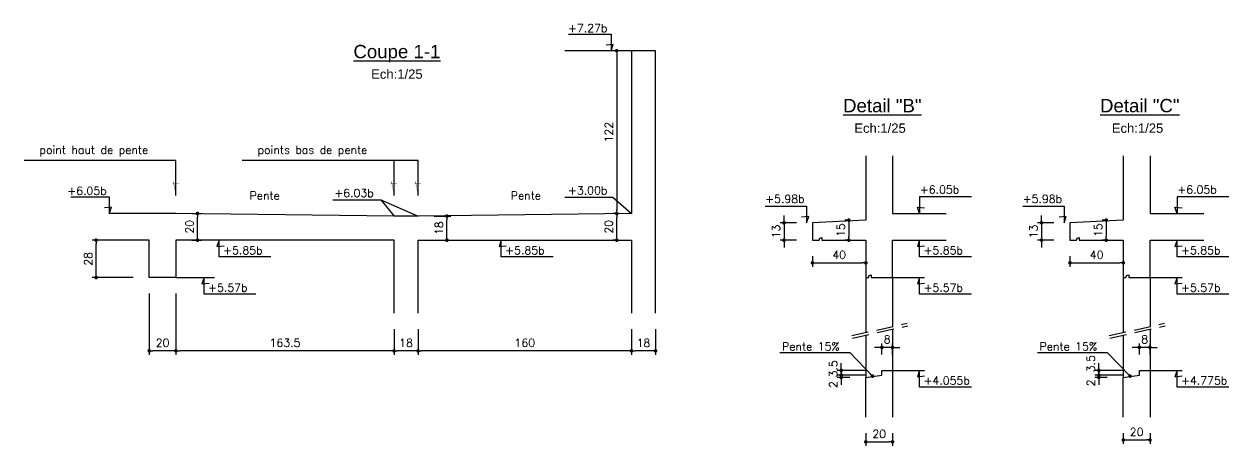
# Model space of a CAD drawing. Header units: centimetres. Extents: x -10131 to -1126, y -3702 to 2404.
# Drawn here: x -2820 to -1917, y -512 to -196 of the extents above; entities that cross this region are included whole.
import ezdxf
from ezdxf.enums import TextEntityAlignment as Align

# ---------------------------------------------------------------- set-up
doc = ezdxf.new("R2010")
doc.units = ezdxf.units.CM
doc.header["$MEASUREMENT"] = 0
doc.linetypes.add('CACHEX2', pattern=[19.05, 12.7, -6.35])
for name, color, linetype in [('0101_COTATIONS', 11, 'Continuous'), ('0101_HOZ_BET_VU', 60, 'Continuous'), ('0101_POCHAGE_NUANCE', 8, 'Continuous'), ('0101_TXT', 102, 'Continuous'), ('0101_VER_VOILES_POTEAUX', 6, 'Continuous')]:
    doc.layers.add(name, color=color, linetype=linetype)
doc.styles.add('COTATION', font='romans.shx')
doc.styles.add('Cotations', font='simplex.shx')
doc.styles.add('SWIS', font='swissl.ttf', dxfattribs={"width": 0.9999})
doc.dimstyles.new('GOC-COUPE-25', dxfattribs={"dimscale": 60, "dimtxt": 0.1, "dimasz": 0.045, "dimexe": 0.05, "dimexo": 0.2, "dimgap": 0.05, "dimtad": 1, "dimdec": 1, "dimrnd": 0.5, "dimdsep": 46, "dimtxsty": 'COTATION', "dimblk1": 'DOT', "dimblk2": 'DOT', "dimsah": 1, "dimcen": 0, "dimdle": 150, "dimclrd": 256, "dimclre": 256, "dimclrt": 7, "dimaunit": 2, "dimadec": 0, "dimazin": 0, "dimtfac": 1, "dimtdec": 1, "dimtix": 1, "dimtmove": 2, "dimatfit": 3, "dimldrblk": 'DOT', "dimfxl": 0, "dimtvp": 1, "dimtolj": 1, "dimtzin": 0, "dimarcsym": 0})
doc.dimstyles.new('GOC-PLAN-50', dxfattribs={"dimscale": 100, "dimtxt": 0.11, "dimasz": 0.06, "dimexe": 0.1, "dimexo": 0.1, "dimgap": 0.05, "dimtad": 3, "dimdec": 1, "dimrnd": 0.5, "dimzin": 9, "dimdsep": 46, "dimtxsty": 'COTATION', "dimblk1": 'DOT', "dimblk2": 'DOT', "dimsah": 1, "dimcen": 0.09, "dimclrt": 7, "dimadec": 1, "dimazin": 0, "dimtfac": 1, "dimtdec": 1, "dimtix": 1, "dimtmove": 1, "dimatfit": 3, "dimldrblk": 'DOT', "dimfxl": 0, "dimtolj": 1, "dimtzin": 0, "dimarcsym": 0})

# ---------------------------------------------------------------- blocks, each defined once
blk = doc.blocks.new('_Dot')
at = {"color": 0, "lineweight": -2}
blk.add_line((-0.5, 0), (-1, 0), dxfattribs=at)
at = {"color": 0, "const_width": 0.5}
blk.add_lwpolyline([(-0.25, 0, 1), (0.25, 0, 1)], format="xyb", close=True, dxfattribs=at)
blk = doc.blocks.new('*D265')
at = {"layer": '0101_COTATIONS', "lineweight": -2}
for p, q in [((-2364.66, -424.63), (-2364.66, -443.97)), ((-2346.66, -424.63), (-2346.66, -443.97)), ((-2349.36, -440.97), (-2361.96, -440.97))]:
    blk.add_line(p, q, dxfattribs=at)
at = {"layer": 'Defpoints', "color": 0}
for p in [(-2364.66, -412.63), (-2346.66, -412.63), (-2364.66, -440.97)]:
    blk.add_point(p, dxfattribs=at)
at = {"layer": '0101_COTATIONS', "lineweight": -2, "xscale": 2.7, "yscale": 2.7, "zscale": 2.7, "rotation": 180}
blk.add_blockref('_Dot', (-2364.66, -440.97), dxfattribs=at)
at = {"layer": '0101_COTATIONS', "lineweight": -2, "xscale": 2.7, "yscale": 2.7, "zscale": 2.7}
blk.add_blockref('_Dot', (-2346.66, -440.97), dxfattribs=at)
at = {"layer": '0101_COTATIONS', "color": 7, "insert": (-2355.66, -434.97), "char_height": 6, "attachment_point": 5, "style": 'COTATION'}
blk.add_mtext('\\A1;18', dxfattribs=at)
blk = doc.blocks.new('*D266')
at = {"layer": '0101_COTATIONS', "lineweight": -2}
for p, q in [((-2524.66, -424.63), (-2524.66, -443.97)), ((-2364.66, -424.63), (-2364.66, -443.97)), ((-2367.36, -440.97), (-2521.96, -440.97))]:
    blk.add_line(p, q, dxfattribs=at)
at = {"layer": 'Defpoints', "color": 0}
for p in [(-2524.66, -412.63), (-2364.66, -412.63), (-2524.66, -440.97)]:
    blk.add_point(p, dxfattribs=at)
at = {"layer": '0101_COTATIONS', "lineweight": -2, "xscale": 2.7, "yscale": 2.7, "zscale": 2.7, "rotation": 180}
blk.add_blockref('_Dot', (-2524.66, -440.97), dxfattribs=at)
at = {"layer": '0101_COTATIONS', "lineweight": -2, "xscale": 2.7, "yscale": 2.7, "zscale": 2.7}
blk.add_blockref('_Dot', (-2364.66, -440.97), dxfattribs=at)
at = {"layer": '0101_COTATIONS', "color": 7, "insert": (-2444.66, -434.97), "char_height": 6, "attachment_point": 5, "style": 'COTATION'}
blk.add_mtext('\\A1;160', dxfattribs=at)
blk = doc.blocks.new('*D267')
at = {"layer": '0101_COTATIONS', "lineweight": -2}
for p, q in [((-2542.66, -424.63), (-2542.66, -443.97)), ((-2524.66, -424.63), (-2524.66, -443.97)), ((-2527.36, -440.97), (-2539.96, -440.97))]:
    blk.add_line(p, q, dxfattribs=at)
at = {"layer": 'Defpoints', "color": 0}
for p in [(-2542.66, -412.63), (-2524.66, -412.63), (-2542.66, -440.97)]:
    blk.add_point(p, dxfattribs=at)
at = {"layer": '0101_COTATIONS', "lineweight": -2, "xscale": 2.7, "yscale": 2.7, "zscale": 2.7, "rotation": 180}
blk.add_blockref('_Dot', (-2542.66, -440.97), dxfattribs=at)
at = {"layer": '0101_COTATIONS', "lineweight": -2, "xscale": 2.7, "yscale": 2.7, "zscale": 2.7}
blk.add_blockref('_Dot', (-2524.66, -440.97), dxfattribs=at)
at = {"layer": '0101_COTATIONS', "color": 7, "insert": (-2533.66, -434.97), "char_height": 6, "attachment_point": 5, "style": 'COTATION'}
blk.add_mtext('\\A1;18', dxfattribs=at)
blk = doc.blocks.new('*D268')
at = {"layer": '0101_COTATIONS', "lineweight": -2}
for p, q in [((-2706.16, -397.98), (-2706.16, -443.97)), ((-2542.66, -424.63), (-2542.66, -443.97)), ((-2545.36, -440.97), (-2703.46, -440.97))]:
    blk.add_line(p, q, dxfattribs=at)
at = {"layer": 'Defpoints', "color": 0}
for p in [(-2706.16, -385.98), (-2542.66, -412.63), (-2706.16, -440.97)]:
    blk.add_point(p, dxfattribs=at)
at = {"layer": '0101_COTATIONS', "lineweight": -2, "xscale": 2.7, "yscale": 2.7, "zscale": 2.7, "rotation": 180}
blk.add_blockref('_Dot', (-2706.16, -440.97), dxfattribs=at)
at = {"layer": '0101_COTATIONS', "lineweight": -2, "xscale": 2.7, "yscale": 2.7, "zscale": 2.7}
blk.add_blockref('_Dot', (-2542.66, -440.97), dxfattribs=at)
at = {"layer": '0101_COTATIONS', "color": 7, "insert": (-2624.41, -434.97), "char_height": 6, "attachment_point": 5, "style": 'COTATION'}
blk.add_mtext('\\A1;163.5', dxfattribs=at)
blk = doc.blocks.new('*D269')
at = {"layer": '0101_COTATIONS', "lineweight": -2}
for p, q in [((-2726.16, -397.98), (-2726.16, -443.97)), ((-2706.16, -397.98), (-2706.16, -443.97)), ((-2708.86, -440.97), (-2723.46, -440.97))]:
    blk.add_line(p, q, dxfattribs=at)
at = {"layer": 'Defpoints', "color": 0}
for p in [(-2726.16, -385.98), (-2706.16, -385.98), (-2726.16, -440.97)]:
    blk.add_point(p, dxfattribs=at)
at = {"layer": '0101_COTATIONS', "lineweight": -2, "xscale": 2.7, "yscale": 2.7, "zscale": 2.7, "rotation": 180}
blk.add_blockref('_Dot', (-2726.16, -440.97), dxfattribs=at)
at = {"layer": '0101_COTATIONS', "lineweight": -2, "xscale": 2.7, "yscale": 2.7, "zscale": 2.7}
blk.add_blockref('_Dot', (-2706.16, -440.97), dxfattribs=at)
at = {"layer": '0101_COTATIONS', "color": 7, "insert": (-2716.16, -434.97), "char_height": 6, "attachment_point": 5, "style": 'COTATION'}
blk.add_mtext('\\A1;20', dxfattribs=at)
blk = doc.blocks.new('*D270')
at = {"layer": '0101_COTATIONS', "lineweight": -2}
for p, q in [((-2512.66, -339.98), (-2499.98, -339.98)), ((-2502.98, -355.28), (-2502.98, -342.68)), ((-2512.66, -357.98), (-2499.98, -357.98))]:
    blk.add_line(p, q, dxfattribs=at)
at = {"layer": 'Defpoints', "color": 0}
for p in [(-2524.66, -339.98), (-2502.98, -339.98), (-2524.66, -357.98)]:
    blk.add_point(p, dxfattribs=at)
at = {"layer": '0101_COTATIONS', "lineweight": -2, "xscale": 2.7, "yscale": 2.7, "zscale": 2.7}
for p, rotation in [((-2502.98, -339.98), 90), ((-2502.98, -357.98), 270)]:
    blk.add_blockref('_Dot', p, dxfattribs=dict(at, rotation=rotation))
at = {"layer": '0101_COTATIONS', "color": 7, "insert": (-2508.98, -348.98), "char_height": 6, "attachment_point": 5, "rotation": 90, "style": 'COTATION'}
blk.add_mtext('\\A1;18', dxfattribs=at)
blk = doc.blocks.new('*D271')
at = {"layer": '0101_COTATIONS', "lineweight": -2}
for p, q in [((-2376.66, -337.98), (-2378.75, -337.98)), ((-2375.75, -355.28), (-2375.75, -340.68)), ((-2376.66, -357.98), (-2378.75, -357.98))]:
    blk.add_line(p, q, dxfattribs=at)
at = {"layer": 'Defpoints', "color": 0}
for p in [(-2375.75, -337.98), (-2364.66, -337.98), (-2364.66, -357.98)]:
    blk.add_point(p, dxfattribs=at)
at = {"layer": '0101_COTATIONS', "lineweight": -2, "xscale": 2.7, "yscale": 2.7, "zscale": 2.7}
for p, rotation in [((-2375.75, -337.98), 90), ((-2375.75, -357.98), 270)]:
    blk.add_blockref('_Dot', p, dxfattribs=dict(at, rotation=rotation))
at = {"layer": '0101_COTATIONS', "color": 7, "insert": (-2381.75, -347.98), "char_height": 6, "attachment_point": 5, "rotation": 90, "style": 'COTATION'}
blk.add_mtext('\\A1;20', dxfattribs=at)
blk = doc.blocks.new('*D272')
at = {"layer": '0101_COTATIONS', "lineweight": -2}
for p, q in [((-2693.92, -337.98), (-2687, -337.98)), ((-2690, -355.28), (-2690, -340.68)), ((-2694.16, -357.98), (-2687, -357.98))]:
    blk.add_line(p, q, dxfattribs=at)
at = {"layer": 'Defpoints', "color": 0}
for p in [(-2705.92, -337.98), (-2690, -337.98), (-2706.16, -357.98)]:
    blk.add_point(p, dxfattribs=at)
at = {"layer": '0101_COTATIONS', "lineweight": -2, "xscale": 2.7, "yscale": 2.7, "zscale": 2.7}
for p, rotation in [((-2690, -337.98), 90), ((-2690, -357.98), 270)]:
    blk.add_blockref('_Dot', p, dxfattribs=dict(at, rotation=rotation))
at = {"layer": '0101_COTATIONS', "color": 7, "insert": (-2696, -347.98), "char_height": 6, "attachment_point": 5, "rotation": 90, "style": 'COTATION'}
blk.add_mtext('\\A1;20', dxfattribs=at)
blk = doc.blocks.new('*D273')
at = {"layer": '0101_COTATIONS', "lineweight": -2}
for p, q in [((-2376.66, -215.98), (-2378.75, -215.98)), ((-2375.75, -218.68), (-2375.75, -335.28)), ((-2376.66, -337.98), (-2378.75, -337.98))]:
    blk.add_line(p, q, dxfattribs=at)
at = {"layer": 'Defpoints', "color": 0}
for p in [(-2364.66, -215.98), (-2375.75, -337.98), (-2364.66, -337.98)]:
    blk.add_point(p, dxfattribs=at)
at = {"layer": '0101_COTATIONS', "lineweight": -2, "xscale": 2.7, "yscale": 2.7, "zscale": 2.7}
for p, rotation in [((-2375.75, -215.98), 90), ((-2375.75, -337.98), 270)]:
    blk.add_blockref('_Dot', p, dxfattribs=dict(at, rotation=rotation))
at = {"layer": '0101_COTATIONS', "color": 7, "insert": (-2381.75, -276.98), "char_height": 6, "attachment_point": 5, "rotation": 90, "style": 'COTATION'}
blk.add_mtext('\\A1;122', dxfattribs=at)
blk = doc.blocks.new('repere')
blk.add_lwpolyline([(0, 0), (-6.94, 0)])
blk.add_lwpolyline([(0, 0, 0, 0.2, 0), (-5.14, -0.93, 0, 0, 0)], format="xyseb")
at = {"const_width": 0.2}
blk.add_lwpolyline([(-4.62, -1.23), (-4.62, 1.09)], dxfattribs=at)
blk = doc.blocks.new('*D275')
at = {"layer": '0101_COTATIONS', "lineweight": -2}
for p, q in [((-2738.16, -357.98), (-2769.01, -357.98)), ((-2766.01, -383.28), (-2766.01, -360.68)), ((-2738.16, -385.98), (-2769.01, -385.98))]:
    blk.add_line(p, q, dxfattribs=at)
at = {"layer": 'Defpoints', "color": 0}
for p in [(-2766.01, -357.98), (-2726.16, -357.98), (-2726.16, -385.98)]:
    blk.add_point(p, dxfattribs=at)
at = {"layer": '0101_COTATIONS', "lineweight": -2, "xscale": 2.7, "yscale": 2.7, "zscale": 2.7}
for p, rotation in [((-2766.01, -357.98), 90), ((-2766.01, -385.98), 270)]:
    blk.add_blockref('_Dot', p, dxfattribs=dict(at, rotation=rotation))
at = {"layer": '0101_COTATIONS', "color": 7, "insert": (-2772.01, -371.98), "char_height": 6, "attachment_point": 5, "rotation": 90, "style": 'COTATION'}
blk.add_mtext('\\A1;28', dxfattribs=at)
blk = doc.blocks.new('*D283')
at = {"layer": '0101_COTATIONS', "lineweight": -2}
for p, q in [((-2250.3, -342.28), (-2250.3, -339.58)), ((-2240.96, -344.98), (-2253.3, -344.98)), ((-2250.3, -344.98), (-2250.3, -357.98)), ((-2240.96, -357.98), (-2253.3, -357.98)), ((-2250.3, -360.68), (-2250.3, -363.38))]:
    blk.add_line(p, q, dxfattribs=at)
at = {"layer": 'Defpoints', "color": 0}
for p in [(-2228.96, -344.98), (-2250.3, -357.98), (-2228.96, -357.98)]:
    blk.add_point(p, dxfattribs=at)
at = {"layer": '0101_COTATIONS', "lineweight": -2, "xscale": 2.7, "yscale": 2.7, "zscale": 2.7}
for p, rotation in [((-2250.3, -344.98), 270), ((-2250.3, -357.98), 90)]:
    blk.add_blockref('_Dot', p, dxfattribs=dict(at, rotation=rotation))
at = {"layer": '0101_COTATIONS', "color": 7, "insert": (-2256.3, -351.48), "char_height": 6, "attachment_point": 5, "rotation": 90, "style": 'COTATION'}
blk.add_mtext('\\A1;13', dxfattribs=at)
blk = doc.blocks.new('*D284')
at = {"layer": '0101_COTATIONS', "lineweight": -2}
for p, q in [((-2200.96, -342.98), (-2204.78, -342.98)), ((-2201.78, -345.68), (-2201.78, -355.28)), ((-2200.96, -357.98), (-2204.78, -357.98))]:
    blk.add_line(p, q, dxfattribs=at)
at = {"layer": 'Defpoints', "color": 0}
for p in [(-2188.96, -342.98), (-2201.78, -357.98), (-2188.96, -357.98)]:
    blk.add_point(p, dxfattribs=at)
at = {"layer": '0101_COTATIONS', "lineweight": -2, "xscale": 2.7, "yscale": 2.7, "zscale": 2.7}
for p, rotation in [((-2201.78, -342.98), 90), ((-2201.78, -357.98), 270)]:
    blk.add_blockref('_Dot', p, dxfattribs=dict(at, rotation=rotation))
at = {"layer": '0101_COTATIONS', "color": 7, "insert": (-2207.78, -350.48), "char_height": 6, "attachment_point": 5, "rotation": 90, "style": 'COTATION'}
blk.add_mtext('\\A1;15', dxfattribs=at)
blk = doc.blocks.new('*D285')
at = {"layer": '0101_COTATIONS', "lineweight": -2}
for p, q in [((-2228.96, -369.98), (-2228.96, -377.98)), ((-2188.96, -369.98), (-2188.96, -377.98)), ((-2226.26, -374.98), (-2191.66, -374.98))]:
    blk.add_line(p, q, dxfattribs=at)
at = {"layer": 'Defpoints', "color": 0}
for p in [(-2228.96, -357.98), (-2188.96, -357.98), (-2188.96, -374.98)]:
    blk.add_point(p, dxfattribs=at)
at = {"layer": '0101_COTATIONS', "lineweight": -2, "xscale": 2.7, "yscale": 2.7, "zscale": 2.7, "rotation": 180}
blk.add_blockref('_Dot', (-2228.96, -374.98), dxfattribs=at)
at = {"layer": '0101_COTATIONS', "lineweight": -2, "xscale": 2.7, "yscale": 2.7, "zscale": 2.7}
blk.add_blockref('_Dot', (-2188.96, -374.98), dxfattribs=at)
at = {"layer": '0101_COTATIONS', "color": 7, "insert": (-2208.96, -368.98), "char_height": 6, "attachment_point": 5, "style": 'COTATION'}
blk.add_mtext('\\A1;40', dxfattribs=at)
blk = doc.blocks.new('*D286')
at = {"layer": '0101_COTATIONS', "lineweight": -2}
for p, q in [((-2179.66, -438.36), (-2182.36, -438.36)), ((-2176.96, -443.65), (-2176.96, -435.36)), ((-2168.96, -438.36), (-2176.96, -438.36)), ((-2168.96, -443.65), (-2168.96, -435.36)), ((-2166.26, -438.36), (-2163.56, -438.36))]:
    blk.add_line(p, q, dxfattribs=at)
at = {"layer": 'Defpoints', "color": 0}
for p in [(-2176.96, -438.36), (-2176.96, -455.65), (-2168.96, -455.65)]:
    blk.add_point(p, dxfattribs=at)
at = {"layer": '0101_COTATIONS', "lineweight": -2, "xscale": 2.7, "yscale": 2.7, "zscale": 2.7}
blk.add_blockref('_Dot', (-2176.96, -438.36), dxfattribs=at)
at = {"layer": '0101_COTATIONS', "lineweight": -2, "xscale": 2.7, "yscale": 2.7, "zscale": 2.7, "rotation": 180}
blk.add_blockref('_Dot', (-2168.96, -438.36), dxfattribs=at)
at = {"layer": '0101_COTATIONS', "color": 7, "insert": (-2172.96, -432.36), "char_height": 6, "attachment_point": 5, "style": 'COTATION'}
blk.add_mtext('\\A1;8', dxfattribs=at)
blk = doc.blocks.new('*D287')
at = {"layer": '0101_COTATIONS', "lineweight": -2}
for p, q in [((-2207.35, -452.95), (-2207.35, -450.25)), ((-2188.96, -455.65), (-2210.35, -455.65)), ((-2188.96, -459.15), (-2210.35, -459.15)), ((-2207.35, -455.65), (-2207.35, -459.15)), ((-2207.35, -461.85), (-2207.35, -464.55))]:
    blk.add_line(p, q, dxfattribs=at)
at = {"layer": 'Defpoints', "color": 0}
for p in [(-2207.35, -459.15), (-2176.96, -455.65), (-2176.96, -459.15)]:
    blk.add_point(p, dxfattribs=at)
at = {"layer": '0101_COTATIONS', "lineweight": -2, "xscale": 2.7, "yscale": 2.7, "zscale": 2.7}
for p, rotation in [((-2207.35, -455.65), 270), ((-2207.35, -459.15), 90)]:
    blk.add_blockref('_Dot', p, dxfattribs=dict(at, rotation=rotation))
at = {"layer": '0101_COTATIONS', "color": 7, "insert": (-2213.35, -454.47), "char_height": 6, "attachment_point": 5, "rotation": 90, "style": 'COTATION'}
blk.add_mtext('\\A1;3.5', dxfattribs=at)
blk = doc.blocks.new('*D288')
at = {"layer": '0101_COTATIONS', "lineweight": -2}
for p, q in [((-2188.96, -459.15), (-2210.35, -459.15)), ((-2207.35, -456.45), (-2207.35, -453.75)), ((-2207.35, -460.95), (-2207.35, -459.15)), ((-2200.96, -460.95), (-2210.35, -460.95)), ((-2207.35, -463.65), (-2207.35, -466.35))]:
    blk.add_line(p, q, dxfattribs=at)
at = {"layer": 'Defpoints', "color": 0}
for p in [(-2207.35, -459.15), (-2176.96, -459.15), (-2188.96, -460.95)]:
    blk.add_point(p, dxfattribs=at)
at = {"layer": '0101_COTATIONS', "lineweight": -2, "xscale": 2.7, "yscale": 2.7, "zscale": 2.7}
for p, rotation in [((-2207.35, -459.15), 270), ((-2207.35, -460.95), 90)]:
    blk.add_blockref('_Dot', p, dxfattribs=dict(at, rotation=rotation))
at = {"layer": '0101_COTATIONS', "color": 7, "insert": (-2213.35, -466.29), "char_height": 6, "attachment_point": 5, "rotation": 90, "style": 'COTATION'}
blk.add_mtext('\\A1;2', dxfattribs=at)
blk = doc.blocks.new('*D289')
at = {"layer": '0101_COTATIONS', "lineweight": -2}
for p, q in [((-2057.27, -342.28), (-2057.27, -339.58)), ((-2047.93, -344.98), (-2060.27, -344.98)), ((-2057.27, -344.98), (-2057.27, -357.98)), ((-2047.93, -357.98), (-2060.27, -357.98)), ((-2057.27, -360.68), (-2057.27, -363.38))]:
    blk.add_line(p, q, dxfattribs=at)
at = {"layer": 'Defpoints', "color": 0}
for p in [(-2035.93, -344.98), (-2057.27, -357.98), (-2035.93, -357.98)]:
    blk.add_point(p, dxfattribs=at)
at = {"layer": '0101_COTATIONS', "lineweight": -2, "xscale": 2.7, "yscale": 2.7, "zscale": 2.7}
for p, rotation in [((-2057.27, -344.98), 270), ((-2057.27, -357.98), 90)]:
    blk.add_blockref('_Dot', p, dxfattribs=dict(at, rotation=rotation))
at = {"layer": '0101_COTATIONS', "color": 7, "insert": (-2063.27, -351.48), "char_height": 6, "attachment_point": 5, "rotation": 90, "style": 'COTATION'}
blk.add_mtext('\\A1;13', dxfattribs=at)
blk = doc.blocks.new('*D290')
at = {"layer": '0101_COTATIONS', "lineweight": -2}
for p, q in [((-2007.93, -342.98), (-2011.74, -342.98)), ((-2008.74, -345.68), (-2008.74, -355.28)), ((-2007.93, -357.98), (-2011.74, -357.98))]:
    blk.add_line(p, q, dxfattribs=at)
at = {"layer": 'Defpoints', "color": 0}
for p in [(-1995.93, -342.98), (-2008.74, -357.98), (-1995.93, -357.98)]:
    blk.add_point(p, dxfattribs=at)
at = {"layer": '0101_COTATIONS', "lineweight": -2, "xscale": 2.7, "yscale": 2.7, "zscale": 2.7}
for p, rotation in [((-2008.74, -342.98), 90), ((-2008.74, -357.98), 270)]:
    blk.add_blockref('_Dot', p, dxfattribs=dict(at, rotation=rotation))
at = {"layer": '0101_COTATIONS', "color": 7, "insert": (-2014.74, -350.48), "char_height": 6, "attachment_point": 5, "rotation": 90, "style": 'COTATION'}
blk.add_mtext('\\A1;15', dxfattribs=at)
blk = doc.blocks.new('*D291')
at = {"layer": '0101_COTATIONS', "lineweight": -2}
for p, q in [((-2035.93, -369.98), (-2035.93, -377.98)), ((-1995.93, -369.98), (-1995.93, -377.98)), ((-2033.23, -374.98), (-1998.63, -374.98))]:
    blk.add_line(p, q, dxfattribs=at)
at = {"layer": 'Defpoints', "color": 0}
for p in [(-2035.93, -357.98), (-1995.93, -357.98), (-1995.93, -374.98)]:
    blk.add_point(p, dxfattribs=at)
at = {"layer": '0101_COTATIONS', "lineweight": -2, "xscale": 2.7, "yscale": 2.7, "zscale": 2.7, "rotation": 180}
blk.add_blockref('_Dot', (-2035.93, -374.98), dxfattribs=at)
at = {"layer": '0101_COTATIONS', "lineweight": -2, "xscale": 2.7, "yscale": 2.7, "zscale": 2.7}
blk.add_blockref('_Dot', (-1995.93, -374.98), dxfattribs=at)
at = {"layer": '0101_COTATIONS', "color": 7, "insert": (-2015.93, -368.98), "char_height": 6, "attachment_point": 5, "style": 'COTATION'}
blk.add_mtext('\\A1;40', dxfattribs=at)
blk = doc.blocks.new('*D292')
at = {"layer": '0101_COTATIONS', "lineweight": -2}
for p, q in [((-1986.63, -438.36), (-1989.33, -438.36)), ((-1983.93, -443.65), (-1983.93, -435.36)), ((-1975.93, -438.36), (-1983.93, -438.36)), ((-1975.93, -443.65), (-1975.93, -435.36)), ((-1973.23, -438.36), (-1970.53, -438.36))]:
    blk.add_line(p, q, dxfattribs=at)
at = {"layer": 'Defpoints', "color": 0}
for p in [(-1983.93, -438.36), (-1983.93, -455.65), (-1975.93, -455.65)]:
    blk.add_point(p, dxfattribs=at)
at = {"layer": '0101_COTATIONS', "lineweight": -2, "xscale": 2.7, "yscale": 2.7, "zscale": 2.7}
blk.add_blockref('_Dot', (-1983.93, -438.36), dxfattribs=at)
at = {"layer": '0101_COTATIONS', "lineweight": -2, "xscale": 2.7, "yscale": 2.7, "zscale": 2.7, "rotation": 180}
blk.add_blockref('_Dot', (-1975.93, -438.36), dxfattribs=at)
at = {"layer": '0101_COTATIONS', "color": 7, "insert": (-1979.93, -432.36), "char_height": 6, "attachment_point": 5, "style": 'COTATION'}
blk.add_mtext('\\A1;8', dxfattribs=at)
blk = doc.blocks.new('*D293')
at = {"layer": '0101_COTATIONS', "lineweight": -2}
for p, q in [((-2014.31, -452.95), (-2014.31, -450.25)), ((-1995.93, -455.65), (-2017.31, -455.65)), ((-1995.93, -459.15), (-2017.31, -459.15)), ((-2014.31, -455.65), (-2014.31, -459.15)), ((-2014.31, -461.85), (-2014.31, -464.55))]:
    blk.add_line(p, q, dxfattribs=at)
at = {"layer": 'Defpoints', "color": 0}
for p in [(-2014.31, -459.15), (-1983.93, -455.65), (-1983.93, -459.15)]:
    blk.add_point(p, dxfattribs=at)
at = {"layer": '0101_COTATIONS', "lineweight": -2, "xscale": 2.7, "yscale": 2.7, "zscale": 2.7}
for p, rotation in [((-2014.31, -455.65), 270), ((-2014.31, -459.15), 90)]:
    blk.add_blockref('_Dot', p, dxfattribs=dict(at, rotation=rotation))
at = {"layer": '0101_COTATIONS', "color": 7, "insert": (-2020.31, -450.63), "char_height": 6, "attachment_point": 5, "rotation": 90, "style": 'COTATION'}
blk.add_mtext('\\A1;3.5', dxfattribs=at)
blk = doc.blocks.new('*D294')
at = {"layer": '0101_COTATIONS', "lineweight": -2}
for p, q in [((-1995.93, -459.15), (-2017.31, -459.15)), ((-2014.31, -456.45), (-2014.31, -453.75)), ((-2014.31, -460.95), (-2014.31, -459.15)), ((-2007.93, -460.95), (-2017.31, -460.95)), ((-2014.31, -463.65), (-2014.31, -466.35))]:
    blk.add_line(p, q, dxfattribs=at)
at = {"layer": 'Defpoints', "color": 0}
for p in [(-2014.31, -459.15), (-1983.93, -459.15), (-1995.93, -460.95)]:
    blk.add_point(p, dxfattribs=at)
at = {"layer": '0101_COTATIONS', "lineweight": -2, "xscale": 2.7, "yscale": 2.7, "zscale": 2.7}
for p, rotation in [((-2014.31, -459.15), 270), ((-2014.31, -460.95), 90)]:
    blk.add_blockref('_Dot', p, dxfattribs=dict(at, rotation=rotation))
at = {"layer": '0101_COTATIONS', "color": 7, "insert": (-2020.31, -465.02), "char_height": 6, "attachment_point": 5, "rotation": 90, "style": 'COTATION'}
blk.add_mtext('\\A1;2', dxfattribs=at)
blk = doc.blocks.new('*D279')
at = {"layer": '0101_COTATIONS', "lineweight": -2}
for p, q in [((-2188.96, -502.65), (-2188.96, -512.23)), ((-2168.96, -502.65), (-2168.96, -512.23)), ((-2186.26, -509.23), (-2171.66, -509.23))]:
    blk.add_line(p, q, dxfattribs=at)
at = {"layer": 'Defpoints', "color": 0}
for p in [(-2188.96, -490.65), (-2168.96, -490.65), (-2168.96, -509.23)]:
    blk.add_point(p, dxfattribs=at)
at = {"layer": '0101_COTATIONS', "lineweight": -2, "xscale": 2.7, "yscale": 2.7, "zscale": 2.7, "rotation": 180}
blk.add_blockref('_Dot', (-2188.96, -509.23), dxfattribs=at)
at = {"layer": '0101_COTATIONS', "lineweight": -2, "xscale": 2.7, "yscale": 2.7, "zscale": 2.7}
blk.add_blockref('_Dot', (-2168.96, -509.23), dxfattribs=at)
at = {"layer": '0101_COTATIONS', "color": 7, "insert": (-2178.96, -503.23), "char_height": 6, "attachment_point": 5, "style": 'COTATION'}
blk.add_mtext('\\A1;20', dxfattribs=at)
blk = doc.blocks.new('*D280')
at = {"layer": '0101_COTATIONS', "lineweight": -2}
for p, q in [((-1995.93, -502.65), (-1995.93, -510.74)), ((-1975.93, -502.65), (-1975.93, -510.74)), ((-1993.23, -507.74), (-1978.63, -507.74))]:
    blk.add_line(p, q, dxfattribs=at)
at = {"layer": 'Defpoints', "color": 0}
for p in [(-1995.93, -490.65), (-1975.93, -490.65), (-1975.93, -507.74)]:
    blk.add_point(p, dxfattribs=at)
at = {"layer": '0101_COTATIONS', "lineweight": -2, "xscale": 2.7, "yscale": 2.7, "zscale": 2.7, "rotation": 180}
blk.add_blockref('_Dot', (-1995.93, -507.74), dxfattribs=at)
at = {"layer": '0101_COTATIONS', "lineweight": -2, "xscale": 2.7, "yscale": 2.7, "zscale": 2.7}
blk.add_blockref('_Dot', (-1975.93, -507.74), dxfattribs=at)
at = {"layer": '0101_COTATIONS', "color": 7, "insert": (-1985.93, -501.74), "char_height": 6, "attachment_point": 5, "style": 'COTATION'}
blk.add_mtext('\\A1;20', dxfattribs=at)

msp = doc.modelspace()

# ---------------------------------------------------------------- linework, layer by layer
at = {"layer": '0101_COTATIONS'}
for p, q in [((-2364.66, -215.98), (-2414.63, -215.98)), ((-2706.16, -385.98), (-2677.38, -385.98)), ((-2168.96, -385.98), (-2144.93, -385.98)), ((-1975.93, -385.98), (-1951.9, -385.98)), ((-2168.96, -455.65), (-2144.93, -455.65)), ((-1975.93, -455.65), (-1951.9, -455.65))]:
    msp.add_line(p, q, dxfattribs=at)
for points in [[(-2411.84, -203.48), (-2380.01, -203.48), (-2380.01, -215.98), (-2378.3, -211.28), (-2383.68, -211.82)], [(-2784.96, -325.48), (-2756.16, -325.48), (-2756.16, -337.98), (-2754.45, -333.28), (-2759.83, -333.82)], [(-2588.58, -327.68), (-2552.49, -327.68), (-2524.66, -339.98)], [(-2588.58, -327.68), (-2552.49, -327.68), (-2542.66, -339.98)], [(-2414.68, -325.68), (-2378.59, -325.68), (-2364.66, -337.98)], [(-2264.32, -332.48), (-2233.45, -332.48), (-2233.45, -344.98), (-2231.74, -340.28), (-2237.12, -340.82)], [(-2109.82, -325.48), (-2148.62, -325.48), (-2148.62, -337.98), (-2150.33, -333.28), (-2144.95, -333.82)], [(-2071.28, -332.48), (-2040.41, -332.48), (-2040.41, -344.98), (-2038.7, -340.28), (-2044.09, -340.82)], [(-1916.78, -325.48), (-1955.59, -325.48), (-1955.59, -337.98), (-1957.3, -333.28), (-1951.91, -333.82)], [(-2634.94, -370.48), (-2673.74, -370.48), (-2673.74, -357.98), (-2675.45, -362.68), (-2670.07, -362.15)], [(-2423.47, -370.48), (-2462.27, -370.48), (-2462.27, -357.98), (-2463.98, -362.68), (-2458.6, -362.15)], [(-2109.82, -370.48), (-2148.62, -370.48), (-2148.62, -357.98), (-2150.33, -362.68), (-2144.95, -362.15)], [(-1916.78, -370.48), (-1955.59, -370.48), (-1955.59, -357.98), (-1957.3, -362.68), (-1951.91, -362.15)], [(-2646.2, -398.48), (-2685, -398.48), (-2685, -385.98), (-2686.71, -390.68), (-2681.33, -390.15)], [(-2109.82, -398.48), (-2148.62, -398.48), (-2148.62, -385.98), (-2150.33, -390.68), (-2144.95, -390.15)], [(-1916.78, -398.48), (-1955.59, -398.48), (-1955.59, -385.98), (-1957.3, -390.68), (-1951.91, -390.15)], [(-2109.82, -468.15), (-2148.62, -468.15), (-2148.62, -455.65), (-2150.33, -460.35), (-2144.95, -459.81)], [(-1916.78, -468.15), (-1955.59, -468.15), (-1955.59, -455.65), (-1957.3, -460.35), (-1951.91, -459.81)]]:
    msp.add_lwpolyline(points, dxfattribs=at)
for points in [[(-2654, -330.78, 0, 0, 0), (-2623.13, -331.16, 2.5, 0, 0), (-2615.63, -331.25, 0, 0, 0)], [(-2428.12, -330.78, 0, 0, 0), (-2458.98, -331.16, 2.5, 0, 0), (-2466.48, -331.25, 0, 0, 0)]]:
    msp.add_lwpolyline(points, format="xyseb", dxfattribs=at)
at = {"layer": '0101_HOZ_BET_VU'}
for p, q in [((-2188.96, -385.98), (-2188.96, -427.01)), ((-2168.96, -385.98), (-2168.96, -422.84)), ((-1995.93, -385.98), (-1995.93, -427.01)), ((-1975.93, -385.98), (-1975.93, -422.84)), ((-2188.96, -429.07), (-2188.96, -460.95)), ((-2168.96, -424.89), (-2168.96, -455.65)), ((-1995.93, -429.07), (-1995.93, -460.95)), ((-1975.93, -424.89), (-1975.93, -455.65))]:
    msp.add_line(p, q, dxfattribs=at)
at = {"layer": '0101_POCHAGE_NUANCE', "linetype": 'CACHEX2'}
for points in [[(-2199.51, -429.46), (-2158, -420.29)], [(-2199.05, -431.41), (-2157.55, -422.24)], [(-2006.47, -429.46), (-1964.97, -420.29)], [(-2006.02, -431.41), (-1964.51, -422.24)]]:
    msp.add_lwpolyline(points, dxfattribs=at)
at = {"layer": '0101_VER_VOILES_POTEAUX'}
for points in [[(-2346.66, -412.63), (-2346.66, -215.98), (-2364.66, -215.98), (-2364.66, -337.98), (-2524.66, -339.98), (-2542.66, -339.98), (-2706.16, -337.98), (-2756.16, -337.98)], [(-2168.96, -294.76), (-2168.96, -337.98), (-2128.72, -337.98)], [(-1975.93, -294.76), (-1975.93, -337.98), (-1935.68, -337.98)], [(-2542.66, -412.63), (-2542.66, -357.98), (-2706.16, -357.98), (-2706.16, -385.98), (-2726.16, -385.98), (-2726.16, -357.98), (-2756.16, -357.98)], [(-2524.66, -412.63), (-2524.66, -357.98), (-2364.66, -357.98), (-2364.66, -412.63)], [(-2188.96, -490.65), (-2188.96, -460.95), (-2176.96, -459.15), (-2176.96, -455.65), (-2168.96, -455.65), (-2168.96, -490.65)], [(-1995.93, -490.65), (-1995.93, -460.95), (-1983.93, -459.15), (-1983.93, -455.65), (-1975.93, -455.65), (-1975.93, -490.65)]]:
    msp.add_lwpolyline(points, dxfattribs=at)
for points in [[(-2188.96, -294.76), (-2188.96, -342.98), (-2228.96, -344.98), (-2228.96, -357.98), (-2223.96, -357.98, -0.414214), (-2221.96, -355.98), (-2221.96, -357.98), (-2188.96, -357.98), (-2188.96, -385.98), (-2186.96, -385.98, -0.414214), (-2184.96, -383.98), (-2184.96, -385.98), (-2168.96, -385.98), (-2168.96, -357.98), (-2128.72, -357.98)], [(-1995.93, -294.76), (-1995.93, -342.98), (-2035.93, -344.98), (-2035.93, -357.98), (-2030.93, -357.98, -0.414214), (-2028.93, -355.98), (-2028.93, -357.98), (-1995.93, -357.98), (-1995.93, -385.98), (-1993.93, -385.98, -0.414214), (-1991.93, -383.98), (-1991.93, -385.98), (-1975.93, -385.98), (-1975.93, -357.98), (-1935.68, -357.98)]]:
    msp.add_lwpolyline(points, format="xyb", dxfattribs=at)

# ---------------------------------------------------------------- texts
at = {"layer": '0101_COTATIONS', "style": 'Cotations'}
for s, p in [('+7.27b', (-2412.26, -203.78)), ('+6.05b', (-2787.64, -325.78)), ('+6.03b', (-2587.45, -327.43)), ('+3.00b', (-2412.29, -325.46)), ('+5.98b', (-2264.43, -331.86)), ('+6.05b', (-2148.5, -324.86)), ('+5.98b', (-2071.39, -331.86)), ('+6.05b', (-1955.46, -324.86)), ('+5.85b', (-2670.81, -370.42)), ('+5.85b', (-2459.34, -370.42)), ('+5.85b', (-2145.7, -370.42)), ('+5.85b', (-1952.66, -370.42)), ('+5.57b', (-2682.07, -398.42)), ('+5.57b', (-2145.7, -398.42)), ('+5.57b', (-1952.66, -398.42)), ('Pente 15%%%', (-2251.77, -442.42)), ('Pente 15%%%', (-2058.74, -442.42)), ('+4.055b', (-2145.7, -468.08)), ('+4.775b', (-1952.66, -468.08))]:
    msp.add_text(s, height=6, dxfattribs=at).set_placement(p, align=Align.BOTTOM_LEFT)
for s, p in [('point haut de pente', (-2808.48, -293.31)), ('points bas de pente', (-2644.98, -293.31)), ('Pente', (-2650.95, -327.57)), ('Pente', (-2455.16, -327.57))]:
    msp.add_text(s, height=6, dxfattribs=at).set_placement(p)
at = {"layer": '0101_TXT', "style": 'SWIS', "width": 0.9999}
for s, height, p in [('%%UCoupe 1-1', 10, (-2540.51, -224.57)), ('Ech:1/25', 7, (-2540.51, -239.07)), ('%%UDetail "B"', 10, (-2176.64, -265.1)), ('%%UDetail "C"', 10, (-1983.61, -265.1)), ('Ech:1/25', 7, (-2178.32, -279.6)), ('Ech:1/25', 7, (-1985.28, -279.6))]:
    msp.add_text(s, height=height, dxfattribs=at).set_placement(p, align=Align.BOTTOM_CENTER)

# ---------------------------------------------------------------- dimensions: what is measured, and where the dimension line sits
at = {"layer": '0101_COTATIONS'}
for base, p1, p2, picture, middle in [((-2375.75, -337.98), (-2364.66, -215.98), (-2364.66, -337.98), '*D273', (-2381.75, -276.98)), ((-2690, -337.98), (-2706.16, -357.98), (-2705.92, -337.98), '*D272', (-2696, -347.98)), ((-2250.3, -357.98), (-2228.96, -344.98), (-2228.96, -357.98), '*D283', (-2256.3, -351.48)), ((-2201.78, -357.98), (-2188.96, -342.98), (-2188.96, -357.98), '*D284', (-2207.78, -350.48)), ((-2057.27, -357.98), (-2035.93, -344.98), (-2035.93, -357.98), '*D289', (-2063.27, -351.48)), ((-2008.74, -357.98), (-1995.93, -342.98), (-1995.93, -357.98), '*D290', (-2014.74, -350.48)), ((-2766.01, -357.98), (-2726.16, -385.98), (-2726.16, -357.98), '*D275', (-2772.01, -371.98))]:
    dim = msp.add_linear_dim(base=base, p1=p1, p2=p2, angle=90, dimstyle='GOC-COUPE-25', dxfattribs=at)
    dim.commit()
    dim.dimension.update_dxf_attribs({"geometry": picture, "text_midpoint": middle})
for p1, p2, distance, picture, middle in [((-2524.66, -357.98), (-2524.66, -339.98), -21.68, '*D270', (-2508.98, -348.98)), ((-2364.66, -357.98), (-2364.66, -337.98), 11.09, '*D271', (-2381.75, -347.98))]:
    dim = msp.add_aligned_dim(p1=p1, p2=p2, distance=distance, dimstyle='GOC-COUPE-25', dxfattribs=at)
    dim.commit()
    dim.dimension.update_dxf_attribs({"geometry": picture, "text_midpoint": middle})
for base, p1, p2, picture, middle in [((-2188.96, -374.98), (-2228.96, -357.98), (-2188.96, -357.98), '*D285', (-2208.96, -368.98)), ((-1995.93, -374.98), (-2035.93, -357.98), (-1995.93, -357.98), '*D291', (-2015.93, -368.98)), ((-2726.16, -440.97), (-2706.16, -385.98), (-2726.16, -385.98), '*D269', (-2716.16, -434.97)), ((-2706.16, -440.97), (-2542.66, -412.63), (-2706.16, -385.98), '*D268', (-2624.41, -434.97)), ((-2542.66, -440.97), (-2524.66, -412.63), (-2542.66, -412.63), '*D267', (-2533.66, -434.97)), ((-2524.66, -440.97), (-2364.66, -412.63), (-2524.66, -412.63), '*D266', (-2444.66, -434.97)), ((-2364.66, -440.97), (-2346.66, -412.63), (-2364.66, -412.63), '*D265', (-2355.66, -434.97)), ((-2176.96, -438.36), (-2168.96, -455.65), (-2176.96, -455.65), '*D286', (-2172.96, -432.36)), ((-1983.93, -438.36), (-1975.93, -455.65), (-1983.93, -455.65), '*D292', (-1979.93, -432.36)), ((-2168.96, -509.23), (-2188.96, -490.65), (-2168.96, -490.65), '*D279', (-2178.96, -503.23)), ((-1975.93, -507.74), (-1995.93, -490.65), (-1975.93, -490.65), '*D280', (-1985.93, -501.74))]:
    dim = msp.add_linear_dim(base=base, p1=p1, p2=p2, dimstyle='GOC-COUPE-25', dxfattribs=at)
    dim.commit()
    dim.dimension.update_dxf_attribs({"geometry": picture, "text_midpoint": middle})
for base, p1, p2, picture, middle in [((-2207.35, -459.15), (-2176.96, -455.65), (-2176.96, -459.15), '*D287', (-2213.35, -454.47)), ((-2014.31, -459.15), (-1983.93, -455.65), (-1983.93, -459.15), '*D293', (-2020.31, -450.63)), ((-2207.35, -459.15), (-2188.96, -460.95), (-2176.96, -459.15), '*D288', (-2213.35, -466.29)), ((-2014.31, -459.15), (-1995.93, -460.95), (-1983.93, -459.15), '*D294', (-2020.31, -465.02))]:
    dim = msp.add_linear_dim(base=base, p1=p1, p2=p2, angle=90, dimstyle='GOC-COUPE-25', dxfattribs=at)
    dim.commit()
    dim.dimension.update_dxf_attribs({"geometry": picture, "text_midpoint": middle, "dimtype": 160})

# ---------------------------------------------------------------- leaders
for points in [[(-2706.16, -324.49), (-2706.16, -298.28), (-2820.01, -298.28)], [(-2542.66, -324.49), (-2542.66, -298.28), (-2656.51, -298.28)], [(-2524.66, -324.49), (-2524.66, -298.28), (-2656.51, -298.28)]]:
    msp.add_leader(points, dimstyle='GOC-PLAN-50', override={"dimasz": 0.02, "dimgap": 0.05, "dimtad": 0, "dimldrblk": 'repere'}, dxfattribs=at)
for points in [[(-2183.96, -459.9), (-2200.81, -442.48), (-2253.34, -442.48)], [(-1990.93, -459.9), (-2007.77, -442.48), (-2060.31, -442.48)]]:
    msp.add_leader(points, dimstyle='GOC-COUPE-25', dxfattribs=at)

doc.saveas('drawing.dxf')
